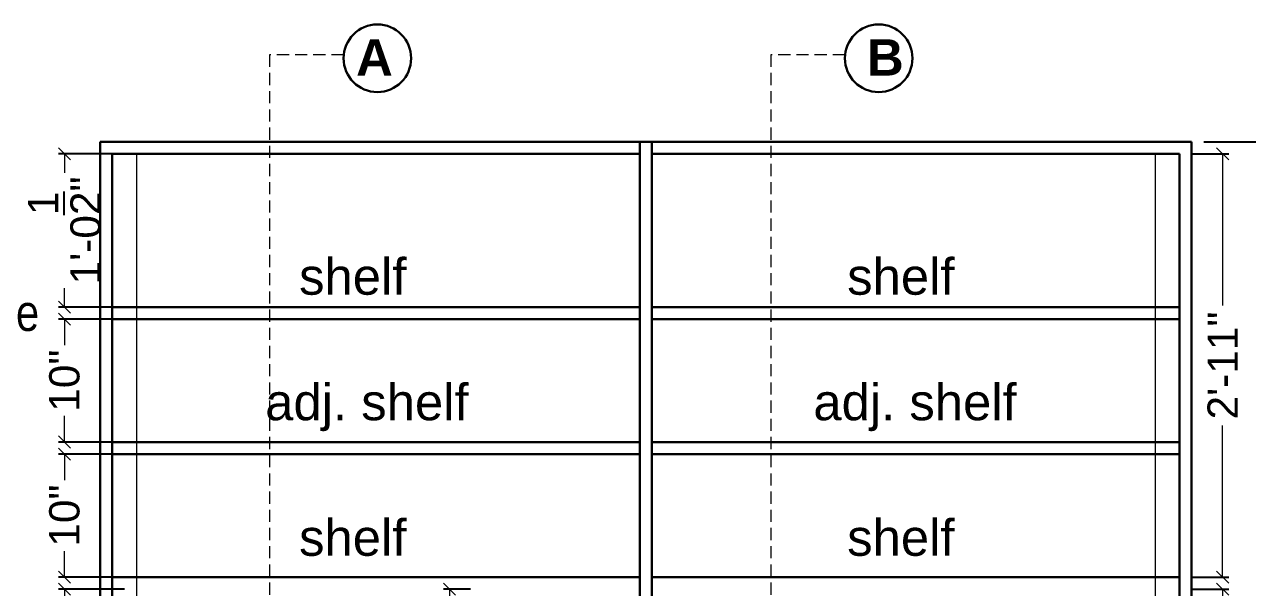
# Model space of a CAD drawing. Header units: millimetres. Extents: x 56222 to 3066687, y -650199 to -121287.
# Drawn here: x 138233 to 138333.9, y -182845.5 to -182799.1 of the extents above; entities that cross this region are included whole.
import ezdxf
from ezdxf import colors
from ezdxf.entities.mleader import LeaderData, LeaderLine
from ezdxf.math import Vec2, Vec3

# ---------------------------------------------------------------- set-up
doc = ezdxf.new("R2010")
doc.units = ezdxf.units.MM
doc.header["$MEASUREMENT"] = 0
doc.header["$PDMODE"] = 35
doc.linetypes.add('DASHEDX2', pattern=[1.5, 1, -0.5])
doc.layers.get('Defpoints').update_dxf_attribs({"color": 220})
for name, color, linetype, lineweight in [('DIM.', 250, 'Continuous', 13), ('dim05', 1, 'Continuous', 13), ('FURNITURE', 32, 'Continuous', 9), ('FURNITURE-1', 252, 'Continuous', 13), ('Labelling', 1, 'Continuous', 25), ('Text', 7, 'Continuous', 15), ('wall', 7, 'Continuous', 30)]:
    doc.layers.add(name, color=color, linetype=linetype, lineweight=lineweight)
doc.styles.add('Arial', font='arial.ttf')
doc.styles.get("Standard").update_dxf_attribs({"font": 'arial.ttf', "height": 6})
doc.styles.add('style4', font='ARIALN.TTF')
doc.dimstyles.new('ISO-25', dxfattribs={"dimtxt": 2.5, "dimasz": 1, "dimexe": 0.5, "dimexo": 1, "dimtad": 0, "dimdec": 1, "dimlunit": 4, "dimtxsty": 'Standard', "dimblk": 'OBLIQUE', "dimcen": 2.5, "dimclrd": 1, "dimclre": 1, "dimclrt": 5, "dimadec": 0, "dimazin": 0, "dimtfac": 1, "dimtdec": 1, "dimtmove": 0, "dimatfit": 3, "dimfxl": 1, "dimlwd": -1, "dimarcsym": 0})

# ---------------------------------------------------------------- blocks, each defined once
blk = doc.blocks.new('_Oblique')
at = {"layer": 'wall', "color": 0, "lineweight": -2}
blk.add_line((-0.5, -0.5), (0.5, 0.5), dxfattribs=at)
blk = doc.blocks.new('*D1102')
at = {"layer": 'Defpoints', "color": 0, "lineweight": 30, "transparency": 16777216}
for p in [(138236.35, -182845.63), (138242.29, -182845.63), (138242.29, -182881.64)]:
    blk.add_point(p, dxfattribs=at)
at = {"layer": 'dim05', "color": 1, "linetype": 'Continuous', "lineweight": -2, "transparency": 16777216}
for p, q in [((138241.29, -182845.63), (138235.85, -182845.63)), ((138241.29, -182881.64), (138235.85, -182881.64))]:
    blk.add_line(p, q, dxfattribs=at)
at = {"layer": 'dim05', "color": 1, "linetype": 'Continuous', "transparency": 16777216}
for p, q in [((138236.35, -182845.63), (138236.35, -182861.86)), ((138236.35, -182881.64), (138236.35, -182865.41))]:
    blk.add_line(p, q, dxfattribs=at)
at = {"layer": 'dim05', "color": 1, "transparency": 16777216}
for p, rotation in [((138236.35, -182845.63), 90), ((138236.35, -182881.64), 270)]:
    blk.add_blockref('_Oblique', p, dxfattribs=dict(at, rotation=rotation))
at = {"layer": 'dim05', "color": 5, "lineweight": 25, "transparency": 16777216, "insert": (138236.35, -182863.64), "char_height": 2.5, "attachment_point": 5, "rotation": 90, "style": 'Arial'}
blk.add_mtext("3'", dxfattribs=at)
blk = doc.blocks.new('*D1103')
at = {"layer": 'Defpoints', "color": 0, "lineweight": 30, "transparency": 16777216}
for p in [(138236.35, -182834.5), (138242.29, -182834.5), (138242.29, -182844.63)]:
    blk.add_point(p, dxfattribs=at)
at = {"layer": 'dim05', "color": 1, "linetype": 'Continuous', "lineweight": -2, "transparency": 16777216}
for p, q in [((138241.29, -182834.5), (138235.85, -182834.5)), ((138241.29, -182844.63), (138235.85, -182844.63))]:
    blk.add_line(p, q, dxfattribs=at)
at = {"layer": 'dim05', "color": 1, "linetype": 'Continuous', "transparency": 16777216}
for p, q in [((138236.35, -182834.5), (138236.35, -182836.65)), ((138236.35, -182844.63), (138236.35, -182842.48))]:
    blk.add_line(p, q, dxfattribs=at)
at = {"layer": 'dim05', "color": 1, "transparency": 16777216}
for p, rotation in [((138236.35, -182834.5), 90), ((138236.35, -182844.63), 270)]:
    blk.add_blockref('_Oblique', p, dxfattribs=dict(at, rotation=rotation))
at = {"layer": 'dim05', "color": 5, "lineweight": 25, "transparency": 16777216, "insert": (138236.35, -182839.56), "char_height": 2.5, "attachment_point": 5, "rotation": 90, "style": 'Arial'}
blk.add_mtext('10"', dxfattribs=at)
blk = doc.blocks.new('*D1104')
at = {"layer": 'Defpoints', "color": 0, "lineweight": 30, "transparency": 16777216}
for p in [(138236.35, -182823.38), (138242.29, -182823.38), (138242.29, -182833.5)]:
    blk.add_point(p, dxfattribs=at)
at = {"layer": 'dim05', "color": 1, "linetype": 'Continuous', "lineweight": -2, "transparency": 16777216}
for p, q in [((138241.29, -182823.38), (138235.85, -182823.38)), ((138241.29, -182833.5), (138235.85, -182833.5))]:
    blk.add_line(p, q, dxfattribs=at)
at = {"layer": 'dim05', "color": 1, "linetype": 'Continuous', "transparency": 16777216}
for p, q in [((138236.35, -182823.38), (138236.35, -182825.52)), ((138236.35, -182833.5), (138236.35, -182831.35))]:
    blk.add_line(p, q, dxfattribs=at)
at = {"layer": 'dim05', "color": 1, "transparency": 16777216}
for p, rotation in [((138236.35, -182823.38), 90), ((138236.35, -182833.5), 270)]:
    blk.add_blockref('_Oblique', p, dxfattribs=dict(at, rotation=rotation))
at = {"layer": 'dim05', "color": 5, "lineweight": 25, "transparency": 16777216, "insert": (138236.35, -182828.44), "char_height": 2.5, "attachment_point": 5, "rotation": 90, "style": 'Arial'}
blk.add_mtext('10"', dxfattribs=at)
blk = doc.blocks.new('*D1105')
at = {"layer": 'Defpoints', "color": 0, "lineweight": 30, "transparency": 16777216}
for p in [(138236.35, -182809.75), (138242.29, -182809.75), (138242.29, -182822.38)]:
    blk.add_point(p, dxfattribs=at)
at = {"layer": 'dim05', "color": 1, "linetype": 'Continuous', "lineweight": -2, "transparency": 16777216}
for p, q in [((138241.29, -182809.75), (138235.85, -182809.75)), ((138241.29, -182822.38), (138235.85, -182822.38))]:
    blk.add_line(p, q, dxfattribs=at)
at = {"layer": 'dim05', "color": 1, "linetype": 'Continuous', "transparency": 16777216}
for p, q in [((138236.35, -182809.75), (138236.35, -182811.32)), ((138236.35, -182822.38), (138236.35, -182820.81))]:
    blk.add_line(p, q, dxfattribs=at)
at = {"layer": 'dim05', "color": 1, "transparency": 16777216}
for p, rotation in [((138236.35, -182809.75), 90), ((138236.35, -182822.38), 270)]:
    blk.add_blockref('_Oblique', p, dxfattribs=dict(at, rotation=rotation))
at = {"layer": 'dim05', "color": 5, "lineweight": 25, "transparency": 16777216, "insert": (138236.35, -182816.06), "char_height": 2.5, "attachment_point": 5, "rotation": 90, "style": 'Arial'}
blk.add_mtext('1\'-0{\\H1x;\\S1/2;}"', dxfattribs=at)
blk = doc.blocks.new('*D1106')
at = {"layer": 'Defpoints', "color": 0, "lineweight": 30, "transparency": 16777216}
for p in [(138270.82, -182845.63), (138268.1, -182863.14), (138270.82, -182863.14)]:
    blk.add_point(p, dxfattribs=at)
at = {"layer": 'dim05', "color": 1, "linetype": 'Continuous', "lineweight": -2, "transparency": 16777216}
for p, q in [((138269.82, -182845.63), (138267.6, -182845.63)), ((138269.82, -182863.14), (138267.6, -182863.14))]:
    blk.add_line(p, q, dxfattribs=at)
at = {"layer": 'dim05', "color": 1, "linetype": 'Continuous', "transparency": 16777216}
for p, q in [((138268.1, -182845.63), (138268.1, -182850.55)), ((138268.1, -182863.14), (138268.1, -182858.21))]:
    blk.add_line(p, q, dxfattribs=at)
at = {"layer": 'dim05', "color": 1, "transparency": 16777216}
for p, rotation in [((138268.1, -182845.63), 90), ((138268.1, -182863.14), 270)]:
    blk.add_blockref('_Oblique', p, dxfattribs=dict(at, rotation=rotation))
at = {"layer": 'dim05', "color": 5, "lineweight": 25, "transparency": 16777216, "insert": (138268.1, -182854.38), "char_height": 2.5, "attachment_point": 5, "rotation": 90, "style": 'Arial'}
blk.add_mtext('1\'-6"', dxfattribs=at)
blk = doc.blocks.new('*D1114')
at = {"layer": 'Defpoints', "color": 0, "lineweight": 30, "transparency": 16777216}
for p in [(138328.29, -182845.63), (138331.85, -182845.63), (138328.29, -182910.75)]:
    blk.add_point(p, dxfattribs=at)
at = {"layer": 'dim05', "color": 1, "linetype": 'Continuous', "lineweight": -2, "transparency": 16777216}
for p, q in [((138329.29, -182845.63), (138332.35, -182845.63)), ((138329.29, -182910.75), (138332.35, -182910.75))]:
    blk.add_line(p, q, dxfattribs=at)
at = {"layer": 'dim05', "color": 1, "linetype": 'Continuous', "transparency": 16777216}
for p, q in [((138331.85, -182845.63), (138331.85, -182874.24)), ((138331.85, -182910.75), (138331.85, -182882.14))]:
    blk.add_line(p, q, dxfattribs=at)
at = {"layer": 'dim05', "color": 1, "transparency": 16777216}
for p, rotation in [((138331.85, -182845.63), 90), ((138331.85, -182910.75), 270)]:
    blk.add_blockref('_Oblique', p, dxfattribs=dict(at, rotation=rotation))
at = {"layer": 'dim05', "color": 5, "lineweight": 25, "transparency": 16777216, "insert": (138331.85, -182878.19), "char_height": 2.5, "attachment_point": 5, "rotation": 90, "style": 'Arial'}
blk.add_mtext('5\'-5"', dxfattribs=at)
blk = doc.blocks.new('*D1115')
at = {"layer": 'Defpoints', "color": 0, "lineweight": 30, "transparency": 16777216}
for p in [(138328.29, -182809.75), (138331.85, -182809.75), (138328.29, -182844.63)]:
    blk.add_point(p, dxfattribs=at)
at = {"layer": 'dim05', "color": 1, "linetype": 'Continuous', "lineweight": -2, "transparency": 16777216}
for p, q in [((138329.29, -182809.75), (138332.35, -182809.75)), ((138329.29, -182844.63), (138332.35, -182844.63))]:
    blk.add_line(p, q, dxfattribs=at)
at = {"layer": 'dim05', "color": 1, "linetype": 'Continuous', "transparency": 16777216}
for p, q in [((138331.85, -182809.75), (138331.85, -182822.25)), ((138331.85, -182844.63), (138331.85, -182832.13))]:
    blk.add_line(p, q, dxfattribs=at)
at = {"layer": 'dim05', "color": 1, "transparency": 16777216}
for p, rotation in [((138331.85, -182809.75), 90), ((138331.85, -182844.63), 270)]:
    blk.add_blockref('_Oblique', p, dxfattribs=dict(at, rotation=rotation))
at = {"layer": 'dim05', "color": 5, "lineweight": 25, "transparency": 16777216, "insert": (138331.85, -182827.19), "char_height": 2.5, "attachment_point": 5, "rotation": 90, "style": 'Arial'}
blk.add_mtext('2\'-11"', dxfattribs=at)
blk = doc.blocks.new('*D1116')
at = {"layer": 'Defpoints', "color": 0, "lineweight": 30, "transparency": 16777216}
for p in [(138329.29, -182808.75), (138329.29, -182926.75), (138335.68, -182926.75)]:
    blk.add_point(p, dxfattribs=at)
at = {"layer": 'dim05', "color": 1, "linetype": 'Continuous', "lineweight": -2, "transparency": 16777216}
for p, q in [((138330.29, -182808.75), (138336.18, -182808.75)), ((138330.29, -182926.75), (138336.18, -182926.75))]:
    blk.add_line(p, q, dxfattribs=at)
at = {"layer": 'dim05', "color": 1, "linetype": 'Continuous', "transparency": 16777216}
for p, q in [((138335.68, -182808.75), (138335.68, -182862.83)), ((138335.68, -182926.75), (138335.68, -182872.67))]:
    blk.add_line(p, q, dxfattribs=at)
at = {"layer": 'dim05', "color": 1, "transparency": 16777216}
for p, rotation in [((138335.68, -182808.75), 90), ((138335.68, -182926.75), 270)]:
    blk.add_blockref('_Oblique', p, dxfattribs=dict(at, rotation=rotation))
at = {"layer": 'dim05', "color": 5, "lineweight": 25, "transparency": 16777216, "insert": (138335.68, -182867.75), "char_height": 2.5, "attachment_point": 5, "rotation": 90, "style": 'Arial'}
blk.add_mtext('9\'-10"', dxfattribs=at)

msp = doc.modelspace()

# ---------------------------------------------------------------- linework, layer by layer
at = {"layer": 'FURNITURE', "lineweight": 30}
for p, q in [((138239.287, -182808.751), (138239.287, -182926.751)), ((138329.287, -182808.751), (138239.287, -182808.751)), ((138283.787, -182881.645), (138283.787, -182808.751)), ((138284.787, -182881.645), (138284.787, -182808.751)), ((138329.287, -182926.751), (138329.287, -182808.751)), ((138240.287, -182809.751), (138240.287, -182926.751)), ((138283.787, -182809.751), (138240.287, -182809.751)), ((138328.287, -182809.751), (138284.787, -182809.751)), ((138328.287, -182926.751), (138328.287, -182809.751)), ((138283.787, -182822.376), (138240.287, -182822.376)), ((138284.787, -182822.376), (138328.287, -182822.376)), ((138283.787, -182823.376), (138240.287, -182823.376)), ((138284.787, -182823.376), (138328.287, -182823.376)), ((138283.787, -182833.501), (138240.287, -182833.501)), ((138284.787, -182833.501), (138328.287, -182833.501)), ((138283.787, -182834.501), (138240.287, -182834.501)), ((138284.787, -182834.501), (138328.287, -182834.501)), ((138240.287, -182844.626), (138283.787, -182844.626)), ((138284.787, -182844.626), (138328.287, -182844.626))]:
    msp.add_line(p, q, dxfattribs=at)
at = {"layer": 'FURNITURE', "lineweight": 9}
for p, q in [((138242.287, -182809.751), (138242.287, -182910.751)), ((138326.287, -182809.751), (138326.287, -182910.751))]:
    msp.add_line(p, q, dxfattribs=at)
at = {"layer": 'FURNITURE-1', "color": 251, "linetype": 'DASHEDX2', "true_color": 0x636466}
for points in [[(138259.364, -182801.58), (138253.262, -182801.58), (138253.262, -182935.111), (138257.125, -182935.111)], [(138300.703, -182801.58), (138294.6, -182801.58), (138294.6, -182935.111), (138298.464, -182935.111)]]:
    msp.add_lwpolyline(points, dxfattribs=at)
at = {"layer": 'FURNITURE-1', "color": 1, "linetype": 'ByBlock', "lineweight": 30}
for centre in [(138262.149, -182801.871), (138303.488, -182801.871)]:
    msp.add_circle(centre, 2.785, dxfattribs=at)

# ---------------------------------------------------------------- texts
at = {"layer": 'DIM.', "color": 1, "char_height": 3, "attachment_point": 1}
for s, insert in [('{\\fArial|b1|i0|c0|p34;A}', (138260.394, -182800.3, -2.248)), ('{\\fArial|b1|i0|c0|p34;B}', (138302.523, -182800.3, -2.248))]:
    msp.add_mtext_dynamic_manual_height_columns(s, width=81.87572, gutter_width=1.128, heights=[0], dxfattribs=dict(at, insert=insert))
at = {"layer": 'Labelling', "ltscale": 10, "char_height": 3, "width": 47.9166, "attachment_point": 7}
for s, insert in [('\\A1;{\\fArial Greek|b0|i0|c0|p34;shelf}', (138255.692, -182821.399, -0.015)), ('\\A1;{\\fArial Greek|b0|i0|c0|p34;shelf}', (138300.89, -182821.399, -0.015)), ('\\A1;{\\fArial Greek|b0|i0|c0|p34;adj. shelf}', (138252.898, -182832.606, -0.015)), ('\\A1;{\\fArial Greek|b0|i0|c0|p34;adj. shelf}', (138298.096, -182832.606, -0.015)), ('\\A1;{\\fArial Greek|b0|i0|c0|p34;shelf}', (138255.692, -182842.917, -0.015)), ('\\A1;{\\fArial Greek|b0|i0|c0|p34;shelf}', (138300.89, -182842.917, -0.015))]:
    msp.add_mtext(s, dxfattribs=dict(at, insert=insert))

# ---------------------------------------------------------------- dimensions: what is measured, and where the dimension line sits
at = {"layer": 'dim05', "color": 27, "lineweight": 25, "true_color": 0x7d5120}
for base, p1, p2, override, picture, middle in [((138335.679, -182926.751), (138329.287, -182808.751), (138329.287, -182926.751), {"dimtxsty": 'Arial', "dimtmove": 1}, '*D1116', (138335.679, -182867.751)), ((138236.352, -182809.751), (138242.287, -182822.376), (138242.287, -182809.751), {"dimtxsty": 'Arial', "dimtmove": 1}, '*D1105', (138236.352, -182816.064)), ((138331.852, -182809.751), (138328.287, -182844.626), (138328.287, -182809.751), {"dimtxsty": 'Arial', "dimtmove": 1}, '*D1115', (138331.852, -182827.189)), ((138236.352, -182823.376), (138242.287, -182833.501), (138242.287, -182823.376), {"dimtxsty": 'Arial', "dimtmove": 1}, '*D1104', (138236.352, -182828.439)), ((138236.352, -182834.501), (138242.287, -182844.626), (138242.287, -182834.501), {"dimtxsty": 'Arial', "dimtmove": 1}, '*D1103', (138236.352, -182839.564)), ((138236.352, -182845.626), (138242.287, -182881.645), (138242.287, -182845.626), {"dimtxsty": 'Arial', "dimtmove": 1}, '*D1102', (138236.352, -182863.635)), ((138268.096, -182863.135), (138270.819, -182845.626), (138270.819, -182863.135), {"dimdec": 0, "dimtxsty": 'Arial', "dimtmove": 1}, '*D1106', (138268.096, -182854.381)), ((138331.852, -182845.626), (138328.287, -182910.751), (138328.287, -182845.626), {"dimtxsty": 'Arial', "dimtmove": 1}, '*D1114', (138331.852, -182878.189))]:
    dim = msp.add_linear_dim(base=base, p1=p1, p2=p2, angle=90, dimstyle='ISO-25', override=override, dxfattribs=at)
    dim.commit()
    dim.dimension.update_dxf_attribs({"geometry": picture, "text_midpoint": middle})

# ---------------------------------------------------------------- leaders
at = {"layer": 'Text', "color": 1, "lineweight": 0, "ltscale": 20}
ml = msp.add_multileader_mtext('Standard', dxfattribs=at)
ml.set_content('4*4mm_Groove', color=1, style='style4')
ml.set_leader_properties()
ml.build(insert=Vec2(0, 0))
ml.multileader.update_dxf_attribs({"dogleg_length": 2.025, "arrow_head_size": 2})
ctx = ml.context
ctx.base_point, ctx.char_height, ctx.arrow_head_size, ctx.landing_gap_size, ctx.plane_origin = Vec3(138209.791, -182823.106), 3, 2, 0.4, Vec3(138204.499, -182823.106)
notes = []
notes.append((ctx, [(0, (1, 1, 0), (138207.766, -182823.106), (1, 0), 2.025, [(0, [(138201.032, -182823.106)], 0, [])])]))
ctx.mtext.insert = Vec3(138210.191, -182821.344)
for ctx, leaders in notes:
    for number, flags, end, landing, length, lines in leaders:
        leader = LeaderData()
        leader.index, (leader.has_last_leader_line, leader.has_dogleg_vector, leader.attachment_direction) = number, flags
        leader.last_leader_point, leader.dogleg_vector, leader.dogleg_length = Vec3(end), Vec3(landing), length
        for number, points, colour, breaks in lines:
            line = LeaderLine()
            line.index, line.vertices, line.color, line.breaks = number, Vec3.list(points), colors.encode_raw_color(colour), breaks
            leader.lines.append(line)
        ctx.leaders.append(leader)

doc.saveas('drawing.dxf')
